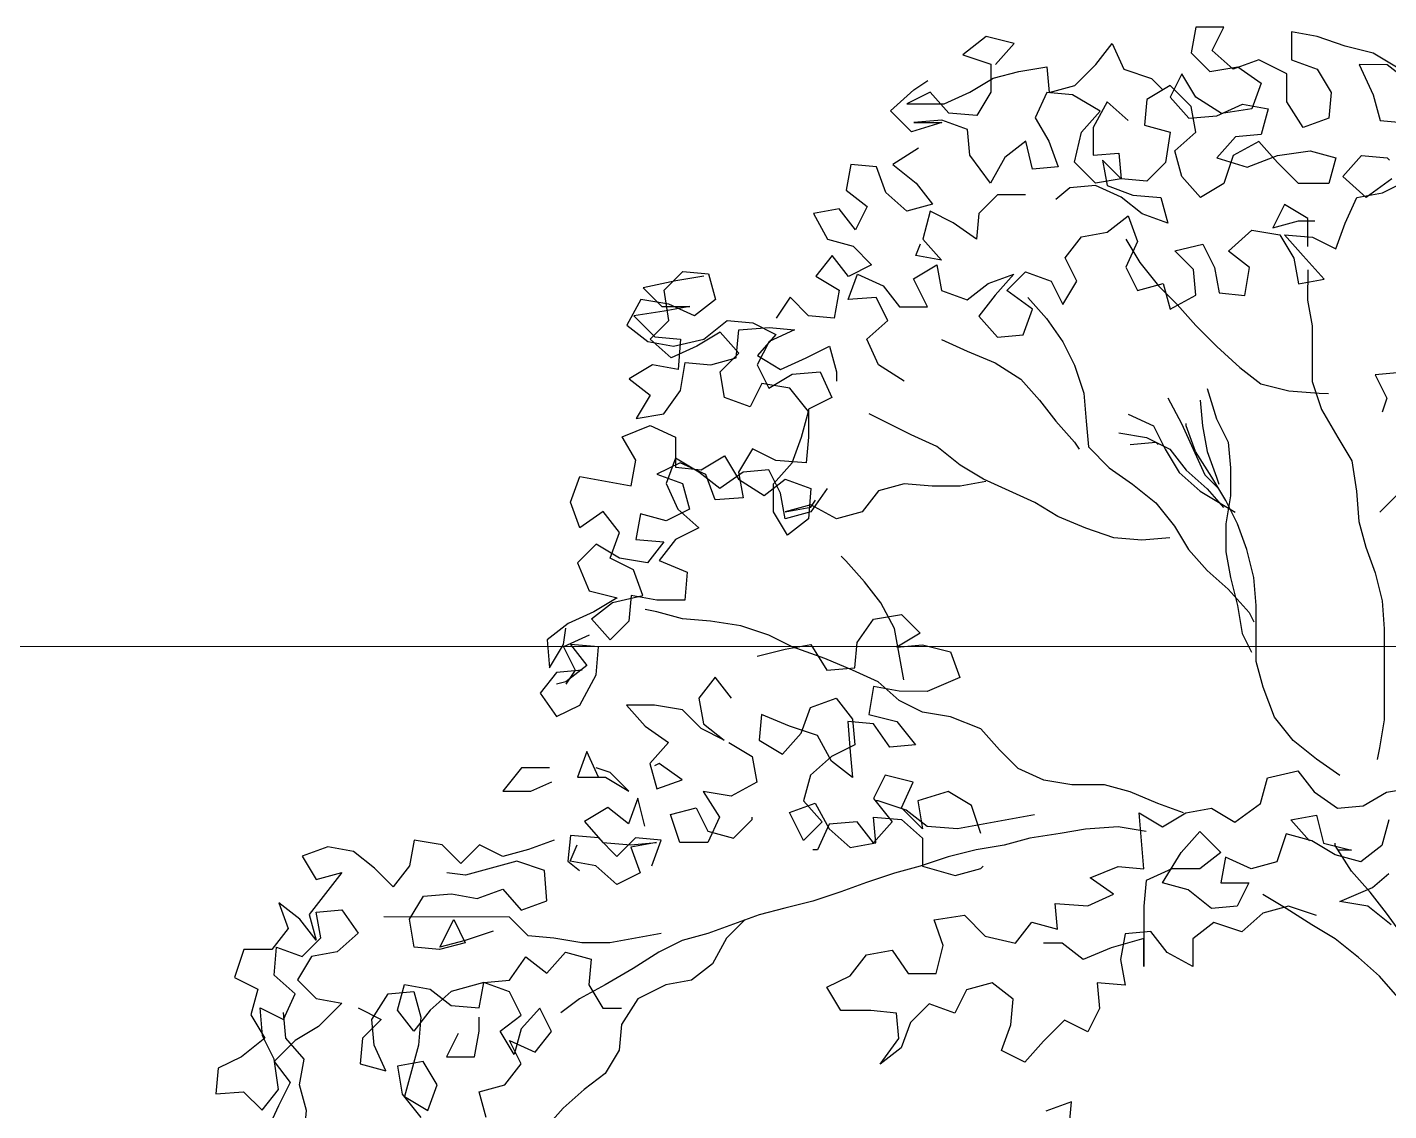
# Model space of a CAD drawing. Header units: millimetres. Extents: x 684983 to 685377, y 990360 to 990509.
# Drawn here: x 685186.994 to 685187.835, y 990423.751 to 990424.421 of the extents above; entities that cross this region are included whole.
import ezdxf

# ---------------------------------------------------------------- set-up
doc = ezdxf.new("R2010")
doc.units = ezdxf.units.MM
doc.layers.add('grid', color=8, linetype='Continuous', lineweight=9)
doc.layers.add('TEAK', color=7, linetype='Continuous')

# ---------------------------------------------------------------- blocks, each defined once
blk = doc.blocks.new('A$C25655A80')
at = {"color": 62}
for p, q in [((-0.44135, 1.98261), (-0.44328, 1.97204)), ((-0.42981, 1.9826), (-0.44135, 1.98261)), ((-0.43463, 1.97299), (-0.42981, 1.9826)), ((-0.52787, 1.97884), (-0.53749, 1.97116)), ((-0.51633, 1.97595), (-0.52787, 1.97884)), ((-0.52403, 1.9673), (-0.51633, 1.97595)), ((-0.4827, 1.96727), (-0.47596, 1.97591)), ((-0.47596, 1.97591), (-0.47116, 1.96533)), ((-0.40193, 1.98065), (-0.40194, 1.96911)), ((-0.39136, 1.97872), (-0.40193, 1.98065)), ((-0.37983, 1.97486), (-0.39136, 1.97872)), ((-0.53749, 1.97116), (-0.52595, 1.96731)), ((-0.44328, 1.97204), (-0.43559, 1.96434)), ((-0.42598, 1.96529), (-0.43463, 1.97299)), ((-0.3683, 1.97197), (-0.37983, 1.97486)), ((-0.35869, 1.96619), (-0.3683, 1.97197)), ((-0.52595, 1.96731), (-0.52596, 1.95577)), ((-0.51442, 1.96441), (-0.50288, 1.96632)), ((-0.50288, 1.96632), (-0.50193, 1.95575)), ((-0.49136, 1.95862), (-0.4827, 1.96727)), ((-0.47116, 1.96533), (-0.45963, 1.96148)), ((-0.43559, 1.96434), (-0.42406, 1.96625)), ((-0.4154, 1.96913), (-0.42598, 1.96529)), ((-0.42406, 1.96625), (-0.41445, 1.95951)), ((-0.40387, 1.96335), (-0.4154, 1.96913)), ((-0.40194, 1.96911), (-0.39137, 1.96526)), ((-0.39137, 1.96526), (-0.38561, 1.95564)), ((-0.37407, 1.96717), (-0.36831, 1.95466)), ((-0.36253, 1.96716), (-0.37407, 1.96717)), ((-0.35389, 1.96042), (-0.36253, 1.96716)), ((-0.55769, 1.95676), (-0.55192, 1.9606)), ((-0.53462, 1.95578), (-0.525, 1.96154)), ((-0.525, 1.96154), (-0.51442, 1.96441)), ((-0.45963, 1.96148), (-0.45483, 1.95667)), ((-0.44713, 1.96339), (-0.45195, 1.95378)), ((-0.44137, 1.95377), (-0.44713, 1.96339)), ((-0.41445, 1.95951), (-0.41831, 1.94894)), ((-0.40388, 1.95181), (-0.40387, 1.96335)), ((-0.56731, 1.94812), (-0.55769, 1.95676)), ((-0.55096, 1.95579), (-0.56058, 1.95099)), ((-0.54328, 1.94713), (-0.55096, 1.95579)), ((-0.5452, 1.95098), (-0.53462, 1.95578)), ((-0.52596, 1.95577), (-0.53174, 1.94616)), ((-0.50289, 1.95575), (-0.50771, 1.94518)), ((-0.49232, 1.95478), (-0.50289, 1.95575)), ((-0.50193, 1.95575), (-0.49136, 1.95862)), ((-0.48079, 1.94804), (-0.49232, 1.95478)), ((-0.45194, 1.95859), (-0.46156, 1.95283)), ((-0.45195, 1.95378), (-0.44426, 1.94512)), ((-0.4433, 1.94993), (-0.45194, 1.95859)), ((-0.4308, 1.94703), (-0.44137, 1.95377)), ((-0.38561, 1.95564), (-0.38659, 1.94507)), ((-0.36831, 1.95466), (-0.36544, 1.94409)), ((-0.55866, 1.93946), (-0.56731, 1.94812)), ((-0.56058, 1.95099), (-0.5452, 1.95098)), ((-0.48849, 1.93939), (-0.48079, 1.94804)), ((-0.4779, 1.95188), (-0.48368, 1.94131)), ((-0.46926, 1.94418), (-0.4779, 1.95188)), ((-0.46156, 1.95283), (-0.46253, 1.94225)), ((-0.44139, 1.93935), (-0.4433, 1.94993)), ((-0.43273, 1.94607), (-0.42215, 1.95087)), ((-0.41831, 1.94894), (-0.4308, 1.94703)), ((-0.42215, 1.95087), (-0.41158, 1.94894)), ((-0.41158, 1.94894), (-0.41447, 1.93836)), ((-0.39716, 1.94123), (-0.40388, 1.95181)), ((-0.54616, 1.94329), (-0.55866, 1.93946)), ((-0.54616, 1.94425), (-0.5577, 1.9433)), ((-0.5577, 1.9433), (-0.54616, 1.94329)), ((-0.53559, 1.9404), (-0.54616, 1.94425)), ((-0.53174, 1.94616), (-0.54328, 1.94713)), ((-0.50771, 1.94518), (-0.50195, 1.93556)), ((-0.46253, 1.94225), (-0.45196, 1.93936)), ((-0.44426, 1.94512), (-0.43273, 1.94607)), ((-0.38659, 1.94507), (-0.39716, 1.94123)), ((-0.36544, 1.94409), (-0.35486, 1.94312)), ((-0.53464, 1.92982), (-0.53559, 1.9404)), ((-0.49138, 1.9269), (-0.48849, 1.93939)), ((-0.48368, 1.94131), (-0.48369, 1.92978)), ((-0.45196, 1.93936), (-0.45389, 1.92686)), ((-0.45004, 1.93167), (-0.44139, 1.93935)), ((-0.42504, 1.93741), (-0.43274, 1.92877)), ((-0.41447, 1.93836), (-0.42504, 1.93741)), ((-0.55579, 1.93273), (-0.56637, 1.92601)), ((-0.51156, 1.93557), (-0.52022, 1.92885)), ((-0.50869, 1.92403), (-0.51156, 1.93557)), ((-0.50195, 1.93556), (-0.49812, 1.92498)), ((-0.44717, 1.92109), (-0.45004, 1.93167)), ((-0.41543, 1.93548), (-0.42601, 1.92972)), ((-0.40775, 1.92682), (-0.41543, 1.93548)), ((-0.40775, 1.92971), (-0.39429, 1.93162)), ((-0.39429, 1.93162), (-0.38372, 1.92872)), ((-0.58367, 1.92602), (-0.5856, 1.91545)), ((-0.5731, 1.92505), (-0.58367, 1.92602)), ((-0.56637, 1.92601), (-0.55676, 1.91831)), ((-0.526, 1.91828), (-0.53464, 1.92982)), ((-0.52022, 1.92885), (-0.526, 1.91828)), ((-0.48274, 1.91824), (-0.49138, 1.9269)), ((-0.48369, 1.92978), (-0.47312, 1.93073)), ((-0.47985, 1.92785), (-0.47793, 1.91727)), ((-0.47216, 1.92015), (-0.47985, 1.92785)), ((-0.47312, 1.93073), (-0.47216, 1.92015)), ((-0.45389, 1.92686), (-0.46159, 1.91918)), ((-0.43274, 1.92877), (-0.42025, 1.92491)), ((-0.42601, 1.92972), (-0.42987, 1.91819)), ((-0.42025, 1.92491), (-0.40775, 1.92971)), ((-0.39911, 1.91816), (-0.40775, 1.92682)), ((-0.38372, 1.92872), (-0.38661, 1.91815)), ((-0.38084, 1.92103), (-0.37314, 1.92967)), ((-0.37314, 1.92967), (-0.36257, 1.9287)), ((-0.36257, 1.9287), (-0.36161, 1.92774)), ((-0.56926, 1.91447), (-0.5731, 1.92505)), ((-0.49812, 1.92498), (-0.50869, 1.92403)), ((-0.47216, 1.92015), (-0.48274, 1.91824)), ((-0.46159, 1.91918), (-0.47216, 1.92015)), ((-0.43949, 1.91243), (-0.44717, 1.92109)), ((-0.37123, 1.91237), (-0.38084, 1.92103)), ((-0.36065, 1.92005), (-0.37123, 1.91237)), ((-0.5856, 1.91545), (-0.57696, 1.90871)), ((-0.56062, 1.90678), (-0.56926, 1.91447)), ((-0.55676, 1.91831), (-0.55004, 1.90965)), ((-0.49332, 1.91633), (-0.49909, 1.91153)), ((-0.48274, 1.91728), (-0.49332, 1.91633)), ((-0.47217, 1.91246), (-0.48274, 1.91728)), ((-0.47793, 1.91727), (-0.46736, 1.91342)), ((-0.42987, 1.91819), (-0.43949, 1.91243)), ((-0.38661, 1.91815), (-0.39911, 1.91816)), ((-0.37508, 1.91237), (-0.3645, 1.91429)), ((-0.3645, 1.91429), (-0.35489, 1.91908)), ((-0.57696, 1.90871), (-0.58177, 1.8991)), ((-0.55004, 1.90965), (-0.56062, 1.90678)), ((-0.52312, 1.91347), (-0.53082, 1.90579)), ((-0.51158, 1.91346), (-0.52312, 1.91347)), ((-0.46353, 1.90572), (-0.47217, 1.91246)), ((-0.46736, 1.91342), (-0.45583, 1.91245)), ((-0.45583, 1.91245), (-0.45295, 1.90187)), ((-0.40488, 1.90952), (-0.4097, 1.89991)), ((-0.39528, 1.90374), (-0.40488, 1.90952)), ((-0.3799, 1.9018), (-0.37508, 1.91237)), ((-0.58849, 1.90776), (-0.59907, 1.90585)), ((-0.59907, 1.90585), (-0.59331, 1.89527)), ((-0.58177, 1.8991), (-0.58849, 1.90776)), ((-0.551, 1.90677), (-0.5539, 1.89523)), ((-0.54139, 1.90195), (-0.551, 1.90677)), ((-0.53082, 1.90579), (-0.53179, 1.89521)), ((-0.47795, 1.89805), (-0.46929, 1.90477)), ((-0.46929, 1.90477), (-0.46546, 1.89419)), ((-0.45295, 1.90187), (-0.46353, 1.90572)), ((-0.39529, 1.8922), (-0.39528, 1.90374)), ((-0.53179, 1.89521), (-0.54139, 1.90195)), ((-0.48853, 1.89613), (-0.47795, 1.89805)), ((-0.42797, 1.89031), (-0.41835, 1.89895)), ((-0.41835, 1.89895), (-0.40682, 1.89702)), ((-0.4097, 1.89991), (-0.39912, 1.90278)), ((-0.39912, 1.90278), (-0.39239, 1.90278)), ((-0.38375, 1.89123), (-0.3799, 1.9018)), ((-0.59331, 1.89527), (-0.58274, 1.89238)), ((-0.58274, 1.89238), (-0.57506, 1.88468)), ((-0.55679, 1.88851), (-0.55486, 1.89331)), ((-0.5539, 1.89523), (-0.54622, 1.88657)), ((-0.49527, 1.88749), (-0.48853, 1.89613)), ((-0.46546, 1.89419), (-0.47028, 1.88362)), ((-0.47026, 1.89516), (-0.46451, 1.88554)), ((-0.45008, 1.89033), (-0.43854, 1.89321)), ((-0.43854, 1.89321), (-0.43375, 1.88359)), ((-0.40682, 1.89702), (-0.40106, 1.8874)), ((-0.40489, 1.89702), (-0.39336, 1.89605)), ((-0.39721, 1.88836), (-0.40489, 1.89702)), ((-0.39336, 1.89605), (-0.38375, 1.89123)), ((-0.59139, 1.88854), (-0.59813, 1.87989)), ((-0.58467, 1.87988), (-0.59139, 1.88854)), ((-0.54622, 1.88657), (-0.55679, 1.88851)), ((-0.49047, 1.87787), (-0.49527, 1.88749)), ((-0.4424, 1.88263), (-0.45008, 1.89033)), ((-0.41933, 1.88357), (-0.42797, 1.89031)), ((-0.40106, 1.8874), (-0.39914, 1.87683)), ((-0.38857, 1.87874), (-0.39721, 1.88836)), ((-0.66062, 1.87418), (-0.65292, 1.88187)), ((-0.65292, 1.88187), (-0.64235, 1.88089)), ((-0.64235, 1.88089), (-0.63948, 1.87032)), ((-0.58468, 1.87027), (-0.58083, 1.88084)), ((-0.57506, 1.88468), (-0.58467, 1.87988)), ((-0.58083, 1.88084), (-0.57026, 1.87602)), ((-0.55776, 1.87889), (-0.54814, 1.88465)), ((-0.54814, 1.88465), (-0.54623, 1.87408)), ((-0.527, 1.87694), (-0.51642, 1.88078)), ((-0.51642, 1.88078), (-0.52412, 1.87213)), ((-0.51931, 1.87405), (-0.51161, 1.88174)), ((-0.51161, 1.88174), (-0.50104, 1.87788)), ((-0.47028, 1.88362), (-0.46548, 1.874)), ((-0.46451, 1.88554), (-0.45682, 1.87592)), ((-0.44145, 1.87206), (-0.4424, 1.88263)), ((-0.43375, 1.88359), (-0.43183, 1.87301)), ((-0.42126, 1.87204), (-0.41933, 1.88357)), ((-0.39529, 1.88259), (-0.39531, 1.87009)), ((-0.65581, 1.87802), (-0.66927, 1.87515)), ((-0.66927, 1.87515), (-0.66159, 1.86745)), ((-0.64427, 1.87994), (-0.65581, 1.87802)), ((-0.59813, 1.87989), (-0.58852, 1.87412)), ((-0.57026, 1.87602), (-0.56354, 1.86736)), ((-0.552, 1.86735), (-0.55776, 1.87889)), ((-0.53566, 1.87022), (-0.527, 1.87694)), ((-0.50104, 1.87788), (-0.49624, 1.86826)), ((-0.49624, 1.86826), (-0.49047, 1.87787)), ((-0.46548, 1.874), (-0.4549, 1.87688)), ((-0.45682, 1.87592), (-0.44914, 1.86822)), ((-0.4549, 1.87688), (-0.45203, 1.8663)), ((-0.39914, 1.87683), (-0.38857, 1.87874)), ((-0.67024, 1.87035), (-0.67602, 1.85978)), ((-0.6587, 1.86841), (-0.67024, 1.87035)), ((-0.65871, 1.86168), (-0.66062, 1.87418)), ((-0.63948, 1.87032), (-0.64813, 1.8636)), ((-0.60871, 1.87125), (-0.61449, 1.8626)), ((-0.60103, 1.86355), (-0.60871, 1.87125)), ((-0.58852, 1.87412), (-0.59046, 1.86258)), ((-0.57315, 1.87122), (-0.58468, 1.87027)), ((-0.56835, 1.8616), (-0.57315, 1.87122)), ((-0.54623, 1.87408), (-0.53566, 1.87022)), ((-0.52412, 1.87213), (-0.53086, 1.86349)), ((-0.50874, 1.86635), (-0.51931, 1.87405)), ((-0.51066, 1.87116), (-0.50298, 1.8625)), ((-0.45203, 1.8663), (-0.44145, 1.87206)), ((-0.43183, 1.87301), (-0.42126, 1.87204)), ((-0.39531, 1.87009), (-0.39339, 1.85952)), ((-0.66063, 1.86553), (-0.67313, 1.86362)), ((-0.67313, 1.86362), (-0.66448, 1.85496)), ((-0.66159, 1.86745), (-0.65005, 1.86744)), ((-0.65005, 1.86744), (-0.66063, 1.86553)), ((-0.64813, 1.8636), (-0.6587, 1.86841)), ((-0.56354, 1.86736), (-0.552, 1.86735)), ((-0.5126, 1.85578), (-0.50874, 1.86635)), ((-0.44914, 1.86822), (-0.44146, 1.85956)), ((-0.67602, 1.85978), (-0.66737, 1.85304)), ((-0.66641, 1.854), (-0.65871, 1.86168)), ((-0.6443, 1.85398), (-0.63468, 1.86166)), ((-0.63468, 1.86166), (-0.6241, 1.86069)), ((-0.62987, 1.85781), (-0.61738, 1.85876)), ((-0.6241, 1.86069), (-0.6145, 1.85588)), ((-0.61738, 1.85876), (-0.6068, 1.85779)), ((-0.59046, 1.86258), (-0.60103, 1.86355)), ((-0.57701, 1.85392), (-0.56835, 1.8616)), ((-0.53086, 1.86349), (-0.52317, 1.85483)), ((-0.50298, 1.8625), (-0.49626, 1.85288)), ((-0.44146, 1.85956), (-0.43281, 1.8509)), ((-0.39339, 1.85952), (-0.39341, 1.83645)), ((-0.66737, 1.85304), (-0.6568, 1.85111)), ((-0.65776, 1.8463), (-0.66641, 1.854)), ((-0.66448, 1.85496), (-0.65391, 1.85399)), ((-0.6568, 1.85111), (-0.6443, 1.85398)), ((-0.65391, 1.85399), (-0.65488, 1.84149)), ((-0.63757, 1.85686), (-0.64718, 1.8511)), ((-0.62988, 1.8482), (-0.63757, 1.85686)), ((-0.63085, 1.84628), (-0.62987, 1.85781)), ((-0.61738, 1.85299), (-0.6222, 1.84339)), ((-0.6145, 1.85588), (-0.62219, 1.84723)), ((-0.6068, 1.85779), (-0.61738, 1.85299)), ((-0.57221, 1.84334), (-0.57701, 1.85392)), ((-0.54625, 1.85389), (-0.53568, 1.84907)), ((-0.52317, 1.85483), (-0.5126, 1.85578)), ((-0.49626, 1.85288), (-0.49146, 1.84327)), ((-0.64718, 1.8511), (-0.65776, 1.8463)), ((-0.63758, 1.84052), (-0.62988, 1.8482)), ((-0.62219, 1.84723), (-0.61259, 1.84145)), ((-0.60201, 1.84625), (-0.59239, 1.85105)), ((-0.59239, 1.85105), (-0.58952, 1.84047)), ((-0.53568, 1.84907), (-0.52414, 1.84426)), ((-0.43281, 1.8509), (-0.42321, 1.84224)), ((-0.66546, 1.84343), (-0.67507, 1.83767)), ((-0.65488, 1.84149), (-0.66546, 1.84343)), ((-0.65393, 1.83284), (-0.652, 1.84437)), ((-0.652, 1.84437), (-0.64142, 1.8434)), ((-0.64142, 1.8434), (-0.63085, 1.84628)), ((-0.6222, 1.84339), (-0.6174, 1.83377)), ((-0.61259, 1.84145), (-0.60201, 1.84625)), ((-0.56164, 1.8366), (-0.57221, 1.84334)), ((-0.52414, 1.84426), (-0.51358, 1.83752)), ((-0.49146, 1.84327), (-0.48763, 1.83173)), ((-0.42321, 1.84224), (-0.41456, 1.83551)), ((-0.67507, 1.83767), (-0.66643, 1.83093)), ((-0.63567, 1.82994), (-0.63758, 1.84052)), ((-0.62028, 1.83569), (-0.6251, 1.82608)), ((-0.60875, 1.83376), (-0.62028, 1.83569)), ((-0.6174, 1.83377), (-0.60778, 1.83953)), ((-0.60778, 1.83953), (-0.59625, 1.84048)), ((-0.59625, 1.84048), (-0.59145, 1.8299)), ((-0.58952, 1.84047), (-0.58952, 1.83663)), ((-0.51358, 1.83752), (-0.50589, 1.82886)), ((-0.39341, 1.83645), (-0.38958, 1.82491)), ((-0.35688, 1.84026), (-0.36746, 1.83931)), ((-0.36746, 1.83931), (-0.36266, 1.82969)), ((-0.66643, 1.83093), (-0.67221, 1.82132)), ((-0.66067, 1.82323), (-0.65393, 1.83284)), ((-0.6251, 1.82608), (-0.63567, 1.82994)), ((-0.60107, 1.82414), (-0.60875, 1.83376)), ((-0.59145, 1.8299), (-0.60107, 1.8251)), ((-0.48763, 1.83173), (-0.48668, 1.82019)), ((-0.43668, 1.8336), (-0.43284, 1.8211)), ((-0.41456, 1.83551), (-0.40303, 1.83261)), ((-0.40303, 1.83261), (-0.39053, 1.83164)), ((-0.39053, 1.83164), (-0.38669, 1.83163)), ((-0.60107, 1.8251), (-0.60108, 1.81357)), ((-0.50589, 1.82886), (-0.49917, 1.8202)), ((-0.45302, 1.82977), (-0.44726, 1.81919)), ((-0.43956, 1.8288), (-0.43861, 1.81822)), ((-0.38958, 1.82491), (-0.38286, 1.81337)), ((-0.36266, 1.82969), (-0.36459, 1.82392)), ((-0.67221, 1.82132), (-0.66067, 1.82323)), ((-0.60396, 1.81357), (-0.60107, 1.82414)), ((-0.55878, 1.81449), (-0.57607, 1.82316)), ((-0.49917, 1.8202), (-0.49149, 1.81154)), ((-0.48668, 1.82019), (-0.48572, 1.80962)), ((-0.46937, 1.82306), (-0.4588, 1.81824)), ((-0.44726, 1.81919), (-0.43767, 1.79804)), ((-0.44534, 1.81823), (-0.44534, 1.81919)), ((-0.43284, 1.8211), (-0.42804, 1.81148)), ((-0.67798, 1.81364), (-0.66644, 1.81843)), ((-0.67222, 1.80402), (-0.67798, 1.81364)), ((-0.66644, 1.81843), (-0.65587, 1.81362)), ((-0.65587, 1.81362), (-0.65588, 1.80112)), ((-0.60782, 1.803), (-0.60396, 1.81357)), ((-0.60108, 1.81357), (-0.60205, 1.80299)), ((-0.54821, 1.80967), (-0.55878, 1.81449)), ((-0.47322, 1.81537), (-0.46169, 1.81344)), ((-0.46169, 1.81344), (-0.45208, 1.80862)), ((-0.4588, 1.81824), (-0.454, 1.80862)), ((-0.44151, 1.80765), (-0.44534, 1.81823)), ((-0.43861, 1.81822), (-0.4367, 1.80765)), ((-0.38286, 1.81337), (-0.3771, 1.80375)), ((-0.62415, 1.80878), (-0.62993, 1.79917)), ((-0.61454, 1.80397), (-0.62415, 1.80878)), ((-0.5386, 1.80197), (-0.54821, 1.80967)), ((-0.49149, 1.81154), (-0.48957, 1.80866)), ((-0.48572, 1.80962), (-0.47708, 1.80096)), ((-0.46842, 1.81056), (-0.45784, 1.81151)), ((-0.45784, 1.81151), (-0.45688, 1.81055)), ((-0.454, 1.80862), (-0.44824, 1.79901)), ((-0.45208, 1.80862), (-0.44536, 1.79997)), ((-0.43479, 1.79707), (-0.44151, 1.80765)), ((-0.4367, 1.80765), (-0.43286, 1.79707)), ((-0.42804, 1.81148), (-0.42709, 1.80091)), ((-0.67415, 1.79345), (-0.67222, 1.80402)), ((-0.65396, 1.80304), (-0.66357, 1.79824)), ((-0.65588, 1.80496), (-0.65973, 1.79439)), ((-0.64627, 1.79919), (-0.65588, 1.80496)), ((-0.64339, 1.79822), (-0.65396, 1.80304)), ((-0.64531, 1.80015), (-0.63569, 1.80591)), ((-0.63569, 1.80591), (-0.62993, 1.79629)), ((-0.61551, 1.79435), (-0.60782, 1.803)), ((-0.60205, 1.80299), (-0.61454, 1.80397)), ((-0.52899, 1.7962), (-0.5386, 1.80197)), ((-0.3771, 1.80375), (-0.37519, 1.79125)), ((-0.69915, 1.78674), (-0.6953, 1.79731)), ((-0.6953, 1.79731), (-0.67415, 1.79345)), ((-0.66357, 1.79824), (-0.653, 1.79439)), ((-0.65588, 1.80112), (-0.64531, 1.80015)), ((-0.63763, 1.79245), (-0.64627, 1.79919)), ((-0.63955, 1.78765), (-0.64339, 1.79822)), ((-0.62801, 1.79917), (-0.63763, 1.79245)), ((-0.62993, 1.79917), (-0.62802, 1.7886)), ((-0.62993, 1.79629), (-0.61936, 1.78955)), ((-0.61743, 1.80012), (-0.62801, 1.79917)), ((-0.61936, 1.78955), (-0.61071, 1.79627)), ((-0.61263, 1.79051), (-0.61743, 1.80012)), ((-0.61071, 1.79627), (-0.60013, 1.79242)), ((-0.47708, 1.80096), (-0.46747, 1.79422)), ((-0.44824, 1.79901), (-0.4396, 1.79131)), ((-0.44536, 1.79997), (-0.43671, 1.79227)), ((-0.43767, 1.79804), (-0.43191, 1.79226)), ((-0.42903, 1.78745), (-0.43479, 1.79707)), ((-0.43286, 1.79707), (-0.4319, 1.79418)), ((-0.42709, 1.80091), (-0.4271, 1.78937)), ((-0.65973, 1.79439), (-0.65494, 1.78381)), ((-0.653, 1.79439), (-0.65013, 1.78381)), ((-0.61552, 1.78282), (-0.61551, 1.79435)), ((-0.60013, 1.79242), (-0.60111, 1.77992)), ((-0.59341, 1.79241), (-0.60014, 1.7828)), ((-0.57226, 1.79143), (-0.57899, 1.78278)), ((-0.56168, 1.7943), (-0.57226, 1.79143)), ((-0.55015, 1.79333), (-0.56168, 1.7943)), ((-0.53861, 1.79332), (-0.55015, 1.79333)), ((-0.52803, 1.79523), (-0.53861, 1.79332)), ((-0.50785, 1.78656), (-0.52899, 1.7962)), ((-0.46747, 1.79422), (-0.45787, 1.78652)), ((-0.4396, 1.79131), (-0.42519, 1.78264)), ((-0.43671, 1.79227), (-0.42999, 1.78457)), ((-0.37519, 1.79125), (-0.37424, 1.77875)), ((-0.69532, 1.77616), (-0.69915, 1.78674)), ((-0.62802, 1.7886), (-0.63955, 1.78765)), ((-0.61072, 1.77993), (-0.61263, 1.79051)), ((-0.60014, 1.78569), (-0.61072, 1.78281)), ((-0.60014, 1.78473), (-0.59822, 1.78761)), ((-0.58957, 1.77991), (-0.60014, 1.78569)), ((-0.49825, 1.78079), (-0.50785, 1.78656)), ((-0.45787, 1.78652), (-0.45019, 1.7769)), ((-0.4271, 1.78937), (-0.42904, 1.77784)), ((-0.42423, 1.77784), (-0.42903, 1.78745)), ((-0.35885, 1.78931), (-0.36559, 1.78259)), ((-0.6857, 1.78288), (-0.69532, 1.77616)), ((-0.67898, 1.77422), (-0.6857, 1.78288)), ((-0.67032, 1.78191), (-0.67225, 1.77133)), ((-0.65975, 1.77901), (-0.67032, 1.78191)), ((-0.65013, 1.78381), (-0.65975, 1.77901)), ((-0.65494, 1.78381), (-0.64629, 1.77612)), ((-0.60976, 1.7732), (-0.61552, 1.78282)), ((-0.61072, 1.78281), (-0.60014, 1.78473)), ((-0.60014, 1.7828), (-0.61072, 1.77993)), ((-0.60111, 1.77992), (-0.60976, 1.7732)), ((-0.57899, 1.78278), (-0.58957, 1.77991)), ((-0.48672, 1.77597), (-0.49825, 1.78079)), ((-0.68283, 1.76365), (-0.67898, 1.77422)), ((-0.64629, 1.77612), (-0.65591, 1.77132)), ((-0.47518, 1.77211), (-0.48672, 1.77597)), ((-0.45019, 1.7769), (-0.44443, 1.76728)), ((-0.42904, 1.77784), (-0.42905, 1.7663)), ((-0.42039, 1.76726), (-0.42423, 1.77784)), ((-0.37424, 1.77875), (-0.37137, 1.76817)), ((-0.6886, 1.76943), (-0.69629, 1.76174)), ((-0.67899, 1.76365), (-0.6886, 1.76943)), ((-0.67225, 1.77133), (-0.66072, 1.77036)), ((-0.66072, 1.77036), (-0.66745, 1.76172)), ((-0.65591, 1.77132), (-0.66265, 1.76267)), ((-0.46365, 1.77114), (-0.47518, 1.77211)), ((-0.45211, 1.77209), (-0.46365, 1.77114)), ((-0.37137, 1.76817), (-0.36753, 1.7576)), ((-0.67322, 1.75884), (-0.68283, 1.76365)), ((-0.66745, 1.76172), (-0.67899, 1.76365)), ((-0.66265, 1.76267), (-0.65112, 1.75786)), ((-0.58574, 1.7626), (-0.58766, 1.76453)), ((-0.57806, 1.75394), (-0.58574, 1.7626)), ((-0.44443, 1.76728), (-0.43674, 1.75862)), ((-0.42905, 1.7663), (-0.42713, 1.75573)), ((-0.41752, 1.75572), (-0.42039, 1.76726)), ((-0.69629, 1.76174), (-0.6915, 1.7502)), ((-0.66939, 1.74826), (-0.67322, 1.75884)), ((-0.65112, 1.75786), (-0.65209, 1.74632)), ((-0.43674, 1.75862), (-0.4281, 1.75092)), ((-0.36753, 1.7576), (-0.36466, 1.74606)), ((-0.57134, 1.74529), (-0.57806, 1.75394)), ((-0.42713, 1.75573), (-0.42426, 1.74419)), ((-0.41657, 1.74418), (-0.41752, 1.75572)), ((-0.6915, 1.7502), (-0.67996, 1.74731)), ((-0.67996, 1.74731), (-0.68958, 1.74155)), ((-0.68189, 1.74539), (-0.66939, 1.74826)), ((-0.6742, 1.74826), (-0.67517, 1.73769)), ((-0.66362, 1.74633), (-0.6742, 1.74826)), ((-0.65209, 1.74632), (-0.66362, 1.74633)), ((-0.4281, 1.75092), (-0.41946, 1.7413)), ((-0.36466, 1.74606), (-0.36371, 1.73452)), ((-0.68958, 1.74155), (-0.70016, 1.73675)), ((-0.69055, 1.73867), (-0.68189, 1.74539)), ((-0.66363, 1.74153), (-0.66843, 1.74249)), ((-0.65306, 1.73863), (-0.66363, 1.74153)), ((-0.57423, 1.73856), (-0.56269, 1.74047)), ((-0.56558, 1.73471), (-0.57134, 1.74529)), ((-0.56269, 1.74047), (-0.55501, 1.73277)), ((-0.42426, 1.74419), (-0.42235, 1.73265)), ((-0.41946, 1.7413), (-0.41754, 1.73745)), ((-0.41659, 1.72111), (-0.41657, 1.74418)), ((-0.70016, 1.73675), (-0.70882, 1.73003)), ((-0.70209, 1.7281), (-0.70112, 1.73483)), ((-0.68286, 1.73001), (-0.69055, 1.73867)), ((-0.67517, 1.73769), (-0.68286, 1.73001)), ((-0.64152, 1.73766), (-0.65306, 1.73863)), ((-0.62903, 1.73573), (-0.64152, 1.73766)), ((-0.61749, 1.73187), (-0.62903, 1.73573)), ((-0.58097, 1.72895), (-0.57423, 1.73856)), ((-0.56175, 1.71355), (-0.56558, 1.73471)), ((-0.36371, 1.73452), (-0.36374, 1.69703)), ((-0.70882, 1.73003), (-0.70787, 1.71849)), ((-0.69151, 1.73194), (-0.70209, 1.72714)), ((-0.60788, 1.72705), (-0.61749, 1.73187)), ((-0.58194, 1.71838), (-0.58097, 1.72895)), ((-0.55501, 1.73277), (-0.56463, 1.72702)), ((-0.42235, 1.73265), (-0.41851, 1.72496)), ((-0.70787, 1.71849), (-0.70209, 1.7281)), ((-0.70209, 1.72714), (-0.69729, 1.71752)), ((-0.69921, 1.7281), (-0.69249, 1.71944)), ((-0.68767, 1.72713), (-0.69921, 1.7281)), ((-0.68864, 1.71559), (-0.68767, 1.72713)), ((-0.62231, 1.72322), (-0.61077, 1.7261)), ((-0.61077, 1.7261), (-0.60019, 1.72801)), ((-0.59443, 1.72224), (-0.60788, 1.72705)), ((-0.60019, 1.72801), (-0.59347, 1.71743)), ((-0.56463, 1.72702), (-0.55405, 1.72797)), ((-0.55405, 1.72797), (-0.54252, 1.72507)), ((-0.54252, 1.72507), (-0.53868, 1.71449)), ((-0.69249, 1.71944), (-0.70114, 1.71272)), ((-0.5829, 1.71742), (-0.59443, 1.72224)), ((-0.59347, 1.71743), (-0.58194, 1.71838)), ((-0.41372, 1.71053), (-0.41659, 1.72111)), ((-0.70499, 1.71657), (-0.71172, 1.70792)), ((-0.69441, 1.71752), (-0.70499, 1.71657)), ((-0.70114, 1.71272), (-0.70499, 1.71176)), ((-0.69729, 1.71752), (-0.70114, 1.71176)), ((-0.69539, 1.7031), (-0.68864, 1.71559)), ((-0.63962, 1.71459), (-0.64636, 1.70594)), ((-0.6329, 1.70593), (-0.63962, 1.71459)), ((-0.57233, 1.7126), (-0.5829, 1.71742)), ((-0.56368, 1.7049), (-0.57233, 1.7126)), ((-0.53868, 1.71449), (-0.55215, 1.70874)), ((-0.71172, 1.70792), (-0.705, 1.6983)), ((-0.57425, 1.71068), (-0.57619, 1.69915)), ((-0.56368, 1.70875), (-0.57425, 1.71068)), ((-0.55215, 1.70874), (-0.56368, 1.70875)), ((-0.40892, 1.69803), (-0.41372, 1.71053)), ((-0.705, 1.6983), (-0.69539, 1.7031)), ((-0.67616, 1.70308), (-0.66848, 1.69443)), ((-0.66462, 1.70307), (-0.67616, 1.70308)), ((-0.65309, 1.70114), (-0.66462, 1.70307)), ((-0.64541, 1.69344), (-0.65309, 1.70114)), ((-0.64636, 1.70594), (-0.64444, 1.69537)), ((-0.60407, 1.69148), (-0.60022, 1.70205)), ((-0.60022, 1.70205), (-0.58964, 1.70589)), ((-0.58964, 1.70589), (-0.58292, 1.69723)), ((-0.55408, 1.70009), (-0.56368, 1.7049)), ((-0.64444, 1.69537), (-0.6358, 1.68863)), ((-0.62041, 1.69919), (-0.62138, 1.68862)), ((-0.60888, 1.69437), (-0.62041, 1.69919)), ((-0.57427, 1.6953), (-0.58484, 1.69627)), ((-0.58484, 1.69627), (-0.58389, 1.68377)), ((-0.58292, 1.69723), (-0.58197, 1.68666)), ((-0.57619, 1.69915), (-0.56465, 1.69625)), ((-0.56755, 1.68568), (-0.57427, 1.6953)), ((-0.56465, 1.69625), (-0.55697, 1.68663)), ((-0.54254, 1.69816), (-0.55408, 1.70009)), ((-0.53005, 1.69334), (-0.54254, 1.69816)), ((-0.40124, 1.68841), (-0.40892, 1.69803)), ((-0.36374, 1.69703), (-0.36567, 1.6855)), ((-0.66848, 1.69443), (-0.65887, 1.68769)), ((-0.6358, 1.68863), (-0.64541, 1.69344)), ((-0.61177, 1.68284), (-0.60407, 1.69148)), ((-0.59734, 1.69052), (-0.60888, 1.69437)), ((-0.59159, 1.67994), (-0.59734, 1.69052)), ((-0.52237, 1.68468), (-0.53005, 1.69334)), ((-0.65887, 1.68769), (-0.66657, 1.67904)), ((-0.63388, 1.68767), (-0.62427, 1.68189)), ((-0.62138, 1.68862), (-0.61177, 1.68284)), ((-0.58197, 1.68666), (-0.59158, 1.68186)), ((-0.55697, 1.68663), (-0.56755, 1.68568)), ((-0.51468, 1.67698), (-0.52237, 1.68468)), ((-0.39163, 1.68071), (-0.40124, 1.68841)), ((-0.36567, 1.6855), (-0.36664, 1.68069)), ((-0.69252, 1.68387), (-0.69637, 1.6733)), ((-0.68772, 1.6733), (-0.69252, 1.68387)), ((-0.66657, 1.67904), (-0.66369, 1.66847)), ((-0.66272, 1.67904), (-0.66465, 1.67808)), ((-0.65312, 1.6723), (-0.66272, 1.67904)), ((-0.62427, 1.68189), (-0.62236, 1.67131)), ((-0.59158, 1.68186), (-0.60024, 1.67418)), ((-0.58294, 1.6732), (-0.59159, 1.67994)), ((-0.58389, 1.68377), (-0.58294, 1.6732)), ((-0.38203, 1.67398), (-0.39163, 1.68071)), ((-0.71944, 1.67717), (-0.72714, 1.66756)), ((-0.70791, 1.67716), (-0.71944, 1.67717)), ((-0.69637, 1.6733), (-0.68484, 1.67329)), ((-0.68291, 1.67521), (-0.68868, 1.67714)), ((-0.68484, 1.67329), (-0.67523, 1.66752)), ((-0.67523, 1.66752), (-0.68291, 1.67521)), ((-0.60024, 1.67418), (-0.60314, 1.6636)), ((-0.56948, 1.67415), (-0.5743, 1.66454)), ((-0.55795, 1.67125), (-0.56948, 1.67415)), ((-0.50411, 1.67217), (-0.51468, 1.67698)), ((-0.41472, 1.66247), (-0.41183, 1.67304)), ((-0.41183, 1.67304), (-0.39933, 1.67591)), ((-0.39933, 1.67591), (-0.39261, 1.66726)), ((-0.72714, 1.66756), (-0.7156, 1.66755)), ((-0.7156, 1.66755), (-0.70695, 1.67139)), ((-0.66369, 1.66847), (-0.65312, 1.6723)), ((-0.64447, 1.66749), (-0.63775, 1.65691)), ((-0.63293, 1.66555), (-0.64447, 1.66749)), ((-0.62236, 1.67131), (-0.63293, 1.66555)), ((-0.56276, 1.66068), (-0.55795, 1.67125)), ((-0.54353, 1.6674), (-0.55603, 1.66356)), ((-0.53392, 1.66162), (-0.54353, 1.6674)), ((-0.49258, 1.67023), (-0.50411, 1.67217)), ((-0.47912, 1.67022), (-0.49258, 1.67023)), ((-0.46855, 1.66733), (-0.47912, 1.67022)), ((-0.45702, 1.66251), (-0.46855, 1.66733)), ((-0.39261, 1.66726), (-0.383, 1.66052)), ((-0.37243, 1.66147), (-0.36281, 1.66723)), ((-0.36281, 1.66723), (-0.35127, 1.66914)), ((-0.67139, 1.66463), (-0.67524, 1.65406)), ((-0.66851, 1.65309), (-0.67139, 1.66463)), ((-0.60891, 1.6588), (-0.59833, 1.66264)), ((-0.60314, 1.6636), (-0.59545, 1.65495)), ((-0.59833, 1.66264), (-0.59257, 1.65206)), ((-0.5743, 1.66454), (-0.56661, 1.65492)), ((-0.57237, 1.66358), (-0.57334, 1.66358)), ((-0.56084, 1.65972), (-0.57237, 1.66358)), ((-0.55603, 1.66356), (-0.55412, 1.65202)), ((-0.53009, 1.65008), (-0.53392, 1.66162)), ((-0.44645, 1.65865), (-0.45702, 1.66251)), ((-0.4253, 1.65479), (-0.41472, 1.66247)), ((-0.68389, 1.66079), (-0.69351, 1.65504)), ((-0.67524, 1.65406), (-0.68389, 1.66079)), ((-0.65794, 1.65789), (-0.64736, 1.66076)), ((-0.6541, 1.64635), (-0.65794, 1.65789)), ((-0.64736, 1.66076), (-0.64256, 1.65114)), ((-0.63775, 1.65691), (-0.64257, 1.64634)), ((-0.63199, 1.64825), (-0.62429, 1.65593)), ((-0.62429, 1.65593), (-0.62429, 1.65689)), ((-0.60315, 1.64726), (-0.60891, 1.6588)), ((-0.5743, 1.65685), (-0.56277, 1.65588)), ((-0.57335, 1.64627), (-0.5743, 1.65685)), ((-0.55412, 1.65202), (-0.56276, 1.66068)), ((-0.5522, 1.65298), (-0.56084, 1.65972)), ((-0.50797, 1.65775), (-0.5397, 1.65201)), ((-0.46471, 1.65867), (-0.45511, 1.65289)), ((-0.46281, 1.6356), (-0.46471, 1.65867)), ((-0.45511, 1.65289), (-0.44549, 1.65865)), ((-0.44549, 1.65865), (-0.43491, 1.66057)), ((-0.43491, 1.66057), (-0.4253, 1.65479)), ((-0.40223, 1.65573), (-0.39166, 1.65764)), ((-0.39166, 1.65764), (-0.38878, 1.6461)), ((-0.383, 1.66052), (-0.37243, 1.66147)), ((-0.69351, 1.65504), (-0.68582, 1.64638)), ((-0.64256, 1.65114), (-0.63199, 1.64825)), ((-0.59545, 1.65495), (-0.60315, 1.64726)), ((-0.59257, 1.65398), (-0.59739, 1.64341)), ((-0.58103, 1.65493), (-0.59257, 1.65398)), ((-0.59257, 1.65206), (-0.58393, 1.64436)), ((-0.57431, 1.64627), (-0.58103, 1.65493)), ((-0.56661, 1.65492), (-0.57431, 1.64627)), ((-0.56277, 1.65588), (-0.55412, 1.64818)), ((-0.5397, 1.65201), (-0.5522, 1.65298)), ((-0.48683, 1.65196), (-0.49741, 1.65005)), ((-0.47337, 1.65291), (-0.48683, 1.65196)), ((-0.46184, 1.65098), (-0.47337, 1.65291)), ((-0.44742, 1.64231), (-0.43973, 1.65096)), ((-0.43973, 1.65096), (-0.43108, 1.6423)), ((-0.39455, 1.64707), (-0.40223, 1.65573)), ((-0.36186, 1.65569), (-0.36475, 1.64512)), ((-0.76369, 1.64741), (-0.76562, 1.63684)), ((-0.75215, 1.64548), (-0.76369, 1.64741)), ((-0.74447, 1.63778), (-0.75215, 1.64548)), ((-0.73677, 1.64546), (-0.74447, 1.63778)), ((-0.72717, 1.64065), (-0.73677, 1.64546)), ((-0.70601, 1.64736), (-0.71659, 1.64352)), ((-0.69928, 1.64927), (-0.70025, 1.6387)), ((-0.69929, 1.6387), (-0.6964, 1.64543)), ((-0.68774, 1.6483), (-0.69928, 1.64927)), ((-0.68006, 1.6406), (-0.68774, 1.6483)), ((-0.68582, 1.64638), (-0.67429, 1.6454)), ((-0.67236, 1.64829), (-0.68006, 1.6406)), ((-0.66371, 1.64636), (-0.67429, 1.64444)), ((-0.67429, 1.6454), (-0.66371, 1.64636)), ((-0.66179, 1.64732), (-0.67236, 1.64829)), ((-0.66565, 1.63675), (-0.66179, 1.64732)), ((-0.64257, 1.64634), (-0.6541, 1.64635)), ((-0.58393, 1.64436), (-0.57335, 1.64627)), ((-0.55412, 1.64818), (-0.55413, 1.63664)), ((-0.52048, 1.64526), (-0.53202, 1.64335)), ((-0.5099, 1.64814), (-0.52048, 1.64526)), ((-0.49741, 1.65005), (-0.5099, 1.64814)), ((-0.40416, 1.64996), (-0.40801, 1.63843)), ((-0.39359, 1.64707), (-0.40416, 1.64996)), ((-0.38398, 1.64129), (-0.39359, 1.64707)), ((-0.38878, 1.6461), (-0.37725, 1.64321)), ((-0.38398, 1.64514), (-0.38398, 1.6461)), ((-0.37726, 1.63456), (-0.38398, 1.64514)), ((-0.36475, 1.64512), (-0.37341, 1.6384)), ((-0.79926, 1.64456), (-0.80984, 1.64072)), ((-0.80984, 1.64072), (-0.80408, 1.6311)), ((-0.78869, 1.64263), (-0.79926, 1.64456)), ((-0.78004, 1.63589), (-0.78869, 1.64263)), ((-0.71659, 1.64352), (-0.72717, 1.64065)), ((-0.67429, 1.64444), (-0.67045, 1.63387)), ((-0.59739, 1.64341), (-0.59931, 1.64341)), ((-0.54356, 1.64048), (-0.5551, 1.63664)), ((-0.53202, 1.64335), (-0.54356, 1.64048)), ((-0.45513, 1.62982), (-0.44742, 1.64231)), ((-0.43108, 1.6423), (-0.43974, 1.63558)), ((-0.42916, 1.64037), (-0.43109, 1.6298)), ((-0.41859, 1.63556), (-0.42916, 1.64037)), ((-0.37341, 1.6384), (-0.38398, 1.64129)), ((-0.37725, 1.64321), (-0.38302, 1.64322)), ((-0.7935, 1.63398), (-0.80698, 1.61669)), ((-0.80408, 1.6311), (-0.7935, 1.63398)), ((-0.77236, 1.62819), (-0.78004, 1.63589)), ((-0.76562, 1.63684), (-0.77236, 1.62819)), ((-0.74255, 1.63297), (-0.75024, 1.63394)), ((-0.7214, 1.63872), (-0.74255, 1.63297)), ((-0.70987, 1.63486), (-0.7214, 1.63872)), ((-0.70892, 1.62237), (-0.70987, 1.63486)), ((-0.70025, 1.6387), (-0.69545, 1.63485)), ((-0.68872, 1.63677), (-0.69929, 1.6387)), ((-0.68007, 1.62907), (-0.68872, 1.63677)), ((-0.67045, 1.63387), (-0.68007, 1.62907)), ((-0.56567, 1.63377), (-0.57721, 1.62994)), ((-0.5551, 1.63664), (-0.56567, 1.63377)), ((-0.55413, 1.63664), (-0.54068, 1.63279)), ((-0.54068, 1.63279), (-0.5301, 1.63566)), ((-0.5301, 1.63566), (-0.52914, 1.63662)), ((-0.48493, 1.63177), (-0.47339, 1.63657)), ((-0.47339, 1.63657), (-0.46281, 1.6356)), ((-0.45128, 1.63559), (-0.46185, 1.63079)), ((-0.43974, 1.63558), (-0.45128, 1.63559)), ((-0.40801, 1.63843), (-0.41859, 1.63556)), ((-0.36957, 1.6259), (-0.37726, 1.63456)), ((-0.36861, 1.62782), (-0.36188, 1.63358)), ((-0.57721, 1.62994), (-0.58779, 1.6261)), ((-0.47532, 1.62504), (-0.48493, 1.63177)), ((-0.46185, 1.63079), (-0.46283, 1.62022)), ((-0.44455, 1.62693), (-0.45513, 1.62982)), ((-0.43109, 1.6298), (-0.41956, 1.62979)), ((-0.41956, 1.62979), (-0.42437, 1.62018)), ((-0.38207, 1.62207), (-0.36861, 1.62782)), ((-0.76564, 1.61473), (-0.75986, 1.62433)), ((-0.75986, 1.62433), (-0.74833, 1.62529)), ((-0.74833, 1.62529), (-0.73776, 1.62335)), ((-0.73776, 1.62335), (-0.72718, 1.62719)), ((-0.72718, 1.62719), (-0.71949, 1.61853)), ((-0.71949, 1.61853), (-0.70892, 1.62237)), ((-0.59933, 1.62227), (-0.61087, 1.61939)), ((-0.58779, 1.6261), (-0.59933, 1.62227)), ((-0.4859, 1.62024), (-0.47532, 1.62504)), ((-0.43495, 1.61923), (-0.44455, 1.62693)), ((-0.40419, 1.6192), (-0.4138, 1.62498)), ((-0.36285, 1.61724), (-0.36957, 1.6259)), ((-0.81947, 1.62151), (-0.81563, 1.61093)), ((-0.81082, 1.61477), (-0.81947, 1.62151)), ((-0.80698, 1.61669), (-0.8041, 1.60611)), ((-0.80409, 1.61765), (-0.79352, 1.6186)), ((-0.80218, 1.60707), (-0.80409, 1.61765)), ((-0.79352, 1.6186), (-0.78679, 1.60898)), ((-0.61087, 1.61939), (-0.62144, 1.61652)), ((-0.49935, 1.62121), (-0.4859, 1.62024)), ((-0.4984, 1.61064), (-0.49935, 1.62121)), ((-0.46283, 1.62022), (-0.46285, 1.59522)), ((-0.42437, 1.62018), (-0.43495, 1.61923)), ((-0.4138, 1.61729), (-0.42246, 1.60961)), ((-0.40323, 1.62016), (-0.4138, 1.61729)), ((-0.39362, 1.61246), (-0.40419, 1.6192)), ((-0.39169, 1.61631), (-0.40323, 1.62016)), ((-0.37054, 1.62013), (-0.38207, 1.62207)), ((-0.36093, 1.61243), (-0.37054, 1.62013)), ((-0.35517, 1.60666), (-0.36285, 1.61724)), ((-0.8041, 1.60611), (-0.81082, 1.61477)), ((-0.7243, 1.61565), (-0.77621, 1.6157)), ((-0.76373, 1.60319), (-0.76564, 1.61473)), ((-0.75315, 1.60318), (-0.74738, 1.61471)), ((-0.74738, 1.61471), (-0.74258, 1.60509)), ((-0.71662, 1.60795), (-0.7243, 1.61565)), ((-0.62144, 1.61652), (-0.6426, 1.60885)), ((-0.62721, 1.6146), (-0.63491, 1.60692)), ((-0.54935, 1.61453), (-0.53685, 1.61644)), ((-0.54551, 1.60395), (-0.54935, 1.61453)), ((-0.53685, 1.61644), (-0.52821, 1.60778)), ((-0.51571, 1.60489), (-0.50897, 1.61353)), ((-0.50897, 1.61353), (-0.4984, 1.61064)), ((-0.43399, 1.61346), (-0.44265, 1.60674)), ((-0.42246, 1.60961), (-0.43399, 1.61346)), ((-0.38401, 1.60669), (-0.39362, 1.61246)), ((-0.81563, 1.61093), (-0.82237, 1.60228)), ((-0.80987, 1.59939), (-0.80218, 1.60707)), ((-0.78679, 1.60898), (-0.79545, 1.6013)), ((-0.74258, 1.60605), (-0.75315, 1.60318)), ((-0.73104, 1.60989), (-0.74258, 1.60605)), ((-0.70605, 1.60698), (-0.71662, 1.60795)), ((-0.69451, 1.60505), (-0.70605, 1.60698)), ((-0.66183, 1.60886), (-0.68298, 1.60504)), ((-0.65318, 1.60597), (-0.66279, 1.60117)), ((-0.6426, 1.60885), (-0.65318, 1.60597)), ((-0.63491, 1.60692), (-0.64069, 1.59635)), ((-0.52821, 1.60778), (-0.51571, 1.60489)), ((-0.46284, 1.60676), (-0.4763, 1.60293)), ((-0.47053, 1.60869), (-0.47246, 1.59812)), ((-0.45995, 1.60964), (-0.47053, 1.60869)), ((-0.46285, 1.59522), (-0.46284, 1.60676)), ((-0.45323, 1.60098), (-0.45995, 1.60964)), ((-0.44265, 1.60674), (-0.44266, 1.59521)), ((-0.37441, 1.59899), (-0.38401, 1.60669)), ((-0.8339, 1.60229), (-0.83776, 1.59076)), ((-0.82237, 1.60228), (-0.8339, 1.60229)), ((-0.82142, 1.59171), (-0.82045, 1.60324)), ((-0.82045, 1.60324), (-0.80987, 1.59939)), ((-0.79545, 1.6013), (-0.80603, 1.59938)), ((-0.75316, 1.60222), (-0.76373, 1.60319)), ((-0.74258, 1.60509), (-0.75316, 1.60222)), ((-0.70894, 1.59257), (-0.70125, 1.60121)), ((-0.70125, 1.60121), (-0.69067, 1.59832)), ((-0.68298, 1.60504), (-0.69451, 1.60505)), ((-0.66279, 1.60117), (-0.67337, 1.59446)), ((-0.58398, 1.59149), (-0.57724, 1.60013)), ((-0.57724, 1.60013), (-0.56666, 1.60205)), ((-0.56666, 1.60205), (-0.55994, 1.59243)), ((-0.54841, 1.59242), (-0.54551, 1.60395)), ((-0.49649, 1.60487), (-0.50418, 1.60487)), ((-0.48784, 1.59813), (-0.49649, 1.60487)), ((-0.4763, 1.60293), (-0.48784, 1.59813)), ((-0.44266, 1.59521), (-0.45323, 1.60098)), ((-0.80603, 1.59938), (-0.81181, 1.58978)), ((-0.72433, 1.5897), (-0.71759, 1.5993)), ((-0.71759, 1.5993), (-0.70894, 1.59257)), ((-0.69067, 1.59832), (-0.69165, 1.58774)), ((-0.67337, 1.59446), (-0.68492, 1.58774)), ((-0.64069, 1.59635), (-0.64935, 1.58963)), ((-0.47246, 1.59812), (-0.47055, 1.58754)), ((-0.36576, 1.59129), (-0.37441, 1.59899)), ((-0.83776, 1.59076), (-0.82815, 1.58595)), ((-0.81277, 1.58401), (-0.82142, 1.59171)), ((-0.81181, 1.58978), (-0.80412, 1.58208)), ((-0.7349, 1.58874), (-0.74836, 1.58491)), ((-0.73684, 1.57817), (-0.7349, 1.58874)), ((-0.7349, 1.58874), (-0.72433, 1.5897)), ((-0.72433, 1.58489), (-0.7349, 1.58874)), ((-0.64935, 1.58963), (-0.65992, 1.58771)), ((-0.59359, 1.58669), (-0.58398, 1.59149)), ((-0.55994, 1.59243), (-0.54841, 1.59242)), ((-0.52534, 1.58855), (-0.53592, 1.58568)), ((-0.51669, 1.58181), (-0.52534, 1.58855)), ((-0.35808, 1.58263), (-0.36576, 1.59129)), ((-0.82815, 1.58595), (-0.83105, 1.57537)), ((-0.81759, 1.57344), (-0.81277, 1.58401)), ((-0.78106, 1.57341), (-0.77432, 1.58397)), ((-0.77432, 1.58397), (-0.76375, 1.58492)), ((-0.77048, 1.57724), (-0.76759, 1.58781)), ((-0.76759, 1.58781), (-0.75702, 1.58588)), ((-0.76375, 1.58492), (-0.76087, 1.57435)), ((-0.75702, 1.58588), (-0.74837, 1.57914)), ((-0.74836, 1.58491), (-0.75702, 1.57723)), ((-0.71953, 1.57527), (-0.72433, 1.58489)), ((-0.68492, 1.58774), (-0.6955, 1.58198)), ((-0.69165, 1.58774), (-0.68589, 1.57812)), ((-0.65992, 1.58771), (-0.67146, 1.58196)), ((-0.58783, 1.57707), (-0.59359, 1.58669)), ((-0.53592, 1.58568), (-0.54073, 1.57607)), ((-0.48208, 1.58851), (-0.48113, 1.57794)), ((-0.47055, 1.58754), (-0.48208, 1.58851)), ((-0.8272, 1.57825), (-0.81759, 1.57344)), ((-0.82625, 1.56672), (-0.8272, 1.57825)), ((-0.80412, 1.58208), (-0.79355, 1.58015)), ((-0.79355, 1.58015), (-0.80317, 1.57054)), ((-0.78682, 1.57822), (-0.77721, 1.5734)), ((-0.74837, 1.57914), (-0.73684, 1.57817)), ((-0.71184, 1.57815), (-0.71954, 1.5695)), ((-0.70704, 1.56853), (-0.71184, 1.57815)), ((-0.6955, 1.58198), (-0.70319, 1.57622)), ((-0.68589, 1.57812), (-0.6782, 1.57812)), ((-0.67146, 1.58196), (-0.6782, 1.57139)), ((-0.5513, 1.57992), (-0.559, 1.57224)), ((-0.54073, 1.57607), (-0.5513, 1.57992)), ((-0.51766, 1.57124), (-0.51669, 1.58181)), ((-0.48113, 1.57794), (-0.48594, 1.56833)), ((-0.83105, 1.57537), (-0.82529, 1.56576)), ((-0.81663, 1.56575), (-0.81759, 1.57632)), ((-0.77721, 1.5734), (-0.78491, 1.56572)), ((-0.78011, 1.56283), (-0.78106, 1.57341)), ((-0.76376, 1.56858), (-0.77048, 1.57724)), ((-0.75702, 1.57723), (-0.76376, 1.56858)), ((-0.76087, 1.57435), (-0.76184, 1.56281)), ((-0.73684, 1.56856), (-0.73684, 1.57433)), ((-0.72819, 1.56855), (-0.71953, 1.57527)), ((-0.57534, 1.57706), (-0.58783, 1.57707)), ((-0.56476, 1.57609), (-0.57534, 1.57706)), ((-0.56381, 1.56552), (-0.56476, 1.57609)), ((-0.559, 1.57224), (-0.56285, 1.56167)), ((-0.49555, 1.57314), (-0.50421, 1.5645)), ((-0.48594, 1.56833), (-0.49555, 1.57314)), ((-0.82145, 1.5571), (-0.82625, 1.56672)), ((-0.80317, 1.57054), (-0.81279, 1.56478)), ((-0.7455, 1.5676), (-0.75031, 1.558)), ((-0.73878, 1.55799), (-0.73684, 1.56856)), ((-0.72243, 1.55893), (-0.72819, 1.56855)), ((-0.71954, 1.5695), (-0.72243, 1.55893)), ((-0.71378, 1.55989), (-0.70704, 1.56853)), ((-0.6782, 1.57139), (-0.67917, 1.56081)), ((-0.52152, 1.56067), (-0.51766, 1.57124)), ((-0.82529, 1.56576), (-0.83491, 1.55807)), ((-0.81279, 1.56478), (-0.82145, 1.55614)), ((-0.80895, 1.55709), (-0.81663, 1.56575)), ((-0.78491, 1.56572), (-0.78588, 1.55514)), ((-0.77531, 1.55225), (-0.78011, 1.56283)), ((-0.76184, 1.56281), (-0.76763, 1.54167)), ((-0.72435, 1.5647), (-0.71378, 1.55989)), ((-0.71955, 1.55508), (-0.72435, 1.5647)), ((-0.67917, 1.56081), (-0.68495, 1.55121)), ((-0.57151, 1.55495), (-0.56381, 1.56552)), ((-0.56285, 1.56167), (-0.57151, 1.55495)), ((-0.51191, 1.55586), (-0.52152, 1.56067)), ((-0.50421, 1.5645), (-0.51191, 1.55586)), ((-0.83491, 1.55807), (-0.84452, 1.55328)), ((-0.81954, 1.5446), (-0.82145, 1.5571)), ((-0.82145, 1.55614), (-0.81473, 1.54748)), ((-0.81088, 1.54652), (-0.80895, 1.55709)), ((-0.78588, 1.55514), (-0.77531, 1.55225)), ((-0.75993, 1.55608), (-0.7705, 1.55417)), ((-0.75417, 1.54646), (-0.75993, 1.55608)), ((-0.75031, 1.558), (-0.73878, 1.55799)), ((-0.72629, 1.54644), (-0.71955, 1.55508)), ((-0.84452, 1.55328), (-0.84549, 1.5427)), ((-0.7705, 1.55417), (-0.76859, 1.54263)), ((-0.68495, 1.55121), (-0.69361, 1.54449)), ((-0.84549, 1.5427), (-0.83396, 1.54365)), ((-0.83396, 1.54365), (-0.82628, 1.53596)), ((-0.82628, 1.53596), (-0.81954, 1.5446)), ((-0.81473, 1.54748), (-0.81954, 1.53787)), ((-0.80801, 1.53594), (-0.81088, 1.54652)), ((-0.75802, 1.53589), (-0.75417, 1.54646)), ((-0.73687, 1.54356), (-0.72629, 1.54644)), ((-0.69361, 1.54449), (-0.70227, 1.5368)), ((-0.76859, 1.54263), (-0.76091, 1.53301)), ((-0.76763, 1.54167), (-0.75802, 1.53589)), ((-0.73399, 1.53299), (-0.73687, 1.54356)), ((-0.4927, 1.5395), (-0.50328, 1.53566)), ((-0.49367, 1.52892), (-0.4927, 1.5395)), ((-0.81954, 1.53787), (-0.82436, 1.5273)), ((-0.80898, 1.52537), (-0.80801, 1.53594)), ((-0.70227, 1.5368), (-0.70996, 1.52816))]:
    blk.add_line(p, q, dxfattribs=at)
blk = doc.blocks.new('TR')
blk.add_blockref('A$C25655A80', (0.01921, 0.01485, 1.34531))

msp = doc.modelspace()

# ---------------------------------------------------------------- linework, layer by layer
at = {"layer": 'grid'}
msp.add_line((685221.15913, 990424.03806), (685118.72704, 990424.03806), dxfattribs=at)

# ---------------------------------------------------------------- block references
at = {"layer": 'TEAK', "xscale": 1.5, "yscale": 1.5, "zscale": 1.5}
msp.add_blockref('TR', (685188.34947, 990421.425, 97.8), dxfattribs=at)

doc.saveas('drawing.dxf')
